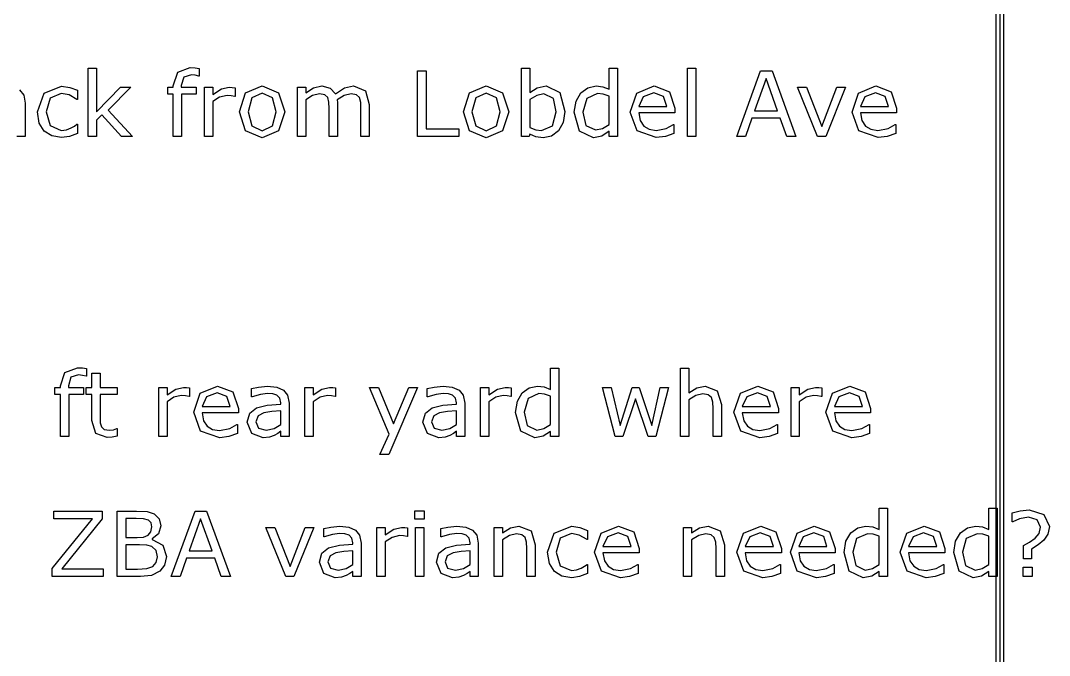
# Model space of a CAD drawing. Header units: inches. Extents: x -33163 to 19162, y -8858 to 30669.
# Drawn here: x 9143 to 10105, y 23305 to 23899 of the extents above; entities that cross this region are included whole.
import ezdxf

# ---------------------------------------------------------------- set-up
doc = ezdxf.new("R2010")
doc.units = ezdxf.units.IN
doc.layers.add('Layer 1', color=7, linetype='Continuous')
doc.layers.add('SOLID-2', color=253, linetype='Continuous')

# ---------------------------------------------------------------- blocks, each defined once
blk = doc.blocks.new('A$C0f725650')
at = {"layer": 'Layer 1', "color": 7}
for points in [[(112.21704, 118.63912), (111.763808, 118.547642), (111.393737, 118.298155), (111.14425, 117.928084), (111.052772, 117.474852), (111.052772, 72.495742), (111.14425, 72.04251), (111.393737, 71.672439), (111.763808, 71.422952), (112.21704, 71.331474), (191.59194, 71.331474), (192.045172, 71.422952), (192.415243, 71.672439), (192.66473, 72.04251), (192.756208, 72.495742), (192.756208, 117.474852), (192.66473, 117.928084), (192.415243, 118.298155), (192.045172, 118.547642), (191.59194, 118.63912), (112.21704, 118.63912)], [(112.21704, 118.533184), (191.59194, 118.533184), (192.004656, 118.45027), (192.340974, 118.223886), (192.567358, 117.887568), (192.650272, 117.474852), (192.650272, 72.495742), (192.567358, 72.083026), (192.340974, 71.746708), (192.004656, 71.520324), (191.59194, 71.43741), (112.21704, 71.43741), (111.804324, 71.520324), (111.468006, 71.746708), (111.241622, 72.083026), (111.158708, 72.495742), (111.158708, 117.474852), (111.241622, 117.887568), (111.468006, 118.223886), (111.804324, 118.45027), (112.21704, 118.533184), (112.21704, 118.533184)], [(112.21704, 118.427248), (191.59194, 118.427248), (191.964141, 118.352899), (192.266706, 118.149618), (192.469987, 117.847053), (192.544336, 117.474852), (192.544336, 72.495742), (192.469987, 72.123541), (192.266706, 71.820976), (191.964141, 71.617695), (191.59194, 71.543346), (112.21704, 71.543346), (111.844839, 71.617695), (111.542274, 71.820976), (111.338993, 72.123541), (111.264644, 72.495742), (111.264644, 117.474852), (111.338993, 117.847053), (111.542274, 118.149618), (111.844839, 118.352899), (112.21704, 118.427248), (112.21704, 118.427248)], [(169.711392, 102.129038), (169.423036, 102.129038), (168.902138, 102.697608), (168.760287, 102.562732), (168.760287, 102.129038), (168.541697, 102.129038), (168.541697, 103.938227), (168.760287, 103.938227), (168.760287, 102.777835), (169.391643, 103.427794), (169.667209, 103.427794), (169.063756, 102.827831), (169.711392, 102.129038)], [(171.47756, 103.726614), (171.465945, 103.726614), (171.371764, 103.747542), (171.269444, 103.759158), (171.064805, 103.696372), (171.00202, 103.471966), (171.00202, 103.427783), (171.396179, 103.427783), (171.396179, 103.244075), (171.008994, 103.244075), (171.008994, 102.129038), (170.790403, 102.129038), (170.790403, 103.244086), (170.64274, 103.244086), (170.64274, 103.427794), (170.790403, 103.427794), (170.790403, 103.470815), (170.905513, 103.825444), (171.238051, 103.949856), (171.369438, 103.942871), (171.47757, 103.926599), (171.47756, 103.726614)], [(178.343412, 102.129038), (177.248131, 102.129038), (177.248131, 103.860326), (177.47835, 103.860326), (177.47835, 102.333677), (178.343412, 102.333677), (178.343412, 102.129038)], [(181.144399, 102.788313), (181.09789, 102.495308), (180.974642, 102.276718), (180.79326, 102.138354), (180.575831, 102.093007), (180.38282, 102.119748), (180.220038, 102.189514), (180.206087, 102.129038), (180.001448, 102.129038), (180.001448, 103.938227), (180.220038, 103.938227), (180.220038, 103.291756), (180.415375, 103.415004), (180.647919, 103.463838), (181.010686, 103.287105), (181.144399, 102.788299), (181.144399, 102.788313)], [(182.5385, 102.129038), (182.319907, 102.129038), (182.319907, 102.265076), (182.123409, 102.138341), (181.901328, 102.092994), (181.531584, 102.272053), (181.395546, 102.768532), (181.442055, 103.062701), (181.569954, 103.282456), (181.753665, 103.41733), (181.972255, 103.463838), (182.15364, 103.441745), (182.319907, 103.37547), (182.319907, 103.938225), (182.5385, 103.938225), (182.5385, 102.129038)], [(184.608137, 102.129038), (184.389546, 102.129038), (184.389546, 103.938227), (184.608137, 103.938227), (184.608137, 102.129038)], [(187.260298, 102.129038), (187.014964, 102.129038), (186.845207, 102.611566), (186.096416, 102.611566), (185.92666, 102.129038), (185.692954, 102.129038), (186.323148, 103.860326), (186.630104, 103.860326), (187.260298, 102.129038)], [(166.870871, 102.129038), (166.653442, 102.129038)], [(166.720889, 103.359203), (166.832512, 103.22084), (166.870881, 103.010388), (166.870871, 102.129038)], [(168.252179, 102.210429), (168.044053, 102.129038), (167.835927, 102.099971), (167.577802, 102.140666), (167.376653, 102.266238), (167.245266, 102.477854), (167.198758, 102.776671), (167.373166, 103.27664), (167.835927, 103.458025), (168.054517, 103.426632), (168.252179, 103.349893), (168.252179, 103.106884), (168.240564, 103.106884), (168.033599, 103.226645), (167.826635, 103.268502), (167.532469, 103.142928), (167.425498, 102.776671), (167.530143, 102.415065), (167.826635, 102.289494), (167.961511, 102.30693), (168.084759, 102.352277), (168.174289, 102.403437), (168.240564, 102.45111), (168.252179, 102.45111), (168.252179, 102.210429)], [(172.426339, 103.189436), (172.414723, 103.189436), (172.319381, 103.205708), (172.211248, 103.211529), (172.015912, 103.166182), (171.834527, 103.051073), (171.834527, 102.129038), (171.615923, 102.129038), (171.615923, 103.427794), (171.834514, 103.427794), (171.834514, 103.235945), (172.063569, 103.383611), (172.267046, 103.427794), (172.349599, 103.424301), (172.426339, 103.41385), (172.426339, 103.189436)], [(173.739046, 102.777835), (173.576267, 102.276704), (173.140247, 102.092994), (172.701902, 102.276704), (172.540284, 102.777835), (172.701902, 103.278966), (173.140247, 103.463838), (173.576267, 103.278966), (173.739046, 102.777835), (173.739046, 102.777835)], [(175.972629, 102.129038), (175.754039, 102.129038), (175.754039, 102.868526), (175.74589, 103.030144), (175.714497, 103.154556), (175.637757, 103.230132), (175.493581, 103.255717), (175.309873, 103.209209), (175.126162, 103.092938), (175.131983, 103.030149), (175.134364, 102.960387), (175.134364, 102.129038), (174.915774, 102.129038), (174.915774, 102.868526), (174.907624, 103.031308), (174.876232, 103.155718), (174.799492, 103.230132), (174.655313, 103.255717), (174.475092, 103.211534), (174.296033, 103.098751), (174.296033, 102.129038), (174.077442, 102.129038), (174.077442, 103.427794), (174.296033, 103.427794), (174.296033, 103.283617), (174.49951, 103.416168), (174.716937, 103.463838), (174.941343, 103.408027), (175.079707, 103.253386), (175.321551, 103.413842), (175.555257, 103.463838), (175.870355, 103.333613), (175.972674, 102.97201), (175.972629, 102.129038)], [(179.663096, 102.777835), (179.500317, 102.276704), (179.064297, 102.092994), (178.625952, 102.276704), (178.464334, 102.777835), (178.625952, 103.278966), (179.064297, 103.463838), (179.500317, 103.278966), (179.663096, 102.777835), (179.663096, 102.777835)], [(184.055846, 102.755743), (183.098929, 102.755743), (183.134973, 102.546455), (183.233805, 102.401114), (183.376818, 102.317397), (183.560528, 102.289494), (183.826791, 102.341816), (184.018638, 102.446461), (184.030253, 102.446461), (184.030253, 102.208103), (183.804686, 102.1302), (183.562841, 102.098807), (183.05822, 102.273215), (182.876838, 102.770858), (183.050082, 103.27664), (183.508194, 103.463838), (183.912818, 103.310359), (184.055833, 102.874339), (184.055846, 102.755743)], [(186.77428, 102.809228), (186.470812, 103.659174), (186.166179, 102.809228), (186.77428, 102.809228)], [(188.57068, 103.427794), (188.045133, 102.129038), (187.825379, 102.129038), (187.303319, 103.427794), (187.540513, 103.427794), (187.942814, 102.394137), (188.341625, 103.427794), (188.57068, 103.427794)], [(189.922921, 102.755743), (188.966007, 102.755743), (189.002051, 102.546455), (189.10088, 102.401114), (189.243896, 102.317397), (189.427603, 102.289494), (189.693867, 102.341816), (189.885716, 102.446461), (189.897331, 102.446461), (189.897331, 102.208103), (189.671766, 102.1302), (189.429919, 102.098807), (188.925301, 102.273215), (188.743916, 102.770858), (188.917159, 103.27664), (189.375272, 103.463838), (189.779898, 103.310359), (189.922911, 102.874339), (189.922921, 102.755743)], [(173.513478, 102.777835), (173.414649, 103.152231), (173.140247, 103.275479), (172.86352, 103.152231), (172.765851, 102.777835), (172.864684, 102.406927), (173.140247, 102.281353), (173.413487, 102.405765), (173.513478, 102.777835), (173.513478, 102.777835)], [(179.437529, 102.777835), (179.338699, 103.152231), (179.064297, 103.275479), (178.78757, 103.152231), (178.689902, 102.777835), (178.788732, 102.406927), (179.064297, 102.281353), (179.337535, 102.405765), (179.437529, 102.777835), (179.437529, 102.777835)], [(180.918831, 102.782492), (180.842094, 103.134795), (180.594434, 103.255717), (180.401423, 103.21386), (180.220038, 103.108053), (180.220038, 102.363914), (180.379331, 102.305777), (180.531648, 102.289505), (180.81535, 102.408102), (180.918831, 102.782497), (180.918831, 102.782492)], [(182.319907, 102.448787), (182.319907, 103.194088), (182.161779, 103.248735), (182.009461, 103.263842), (181.723433, 103.135943), (181.621114, 102.773176), (181.700179, 102.420873), (181.953652, 102.301112), (182.142012, 102.341808), (182.319907, 102.448779), (182.319907, 102.448787)], [(183.843069, 102.923173), (183.755865, 103.189436), (183.496579, 103.283617), (183.216364, 103.180136), (183.098929, 102.923173), (183.843069, 102.923173)], [(189.710146, 102.923173), (189.622942, 103.189436), (189.363654, 103.283617), (189.083439, 103.180136), (188.966007, 102.923173), (189.710146, 102.923173)], [(168.492862, 95.789124), (168.481247, 95.789124), (168.387069, 95.810052), (168.284749, 95.821668), (168.08011, 95.758882), (168.017325, 95.534476), (168.017325, 95.490293), (168.411485, 95.490293), (168.411485, 95.306585), (168.024299, 95.306585), (168.024299, 94.191548), (167.805709, 94.191548), (167.805709, 95.306596), (167.658045, 95.306596), (167.658045, 95.490304), (167.805709, 95.490304), (167.805709, 95.533325), (167.920818, 95.887954), (168.253357, 96.012366), (168.384743, 96.005381), (168.492876, 95.989109), (168.492862, 95.789124)], [(169.305603, 94.203176), (169.170727, 94.176432), (169.041666, 94.165981), (168.739359, 94.272952), (168.635878, 94.615952), (168.635878, 95.306609), (168.488211, 95.306609), (168.488211, 95.490317), (168.635878, 95.490317), (168.635878, 95.863551), (168.854468, 95.863551), (168.854468, 95.490317), (169.305603, 95.490317), (169.305603, 95.306609), (168.854468, 95.306609), (168.854468, 94.714785), (168.859125, 94.554328), (168.891679, 94.44736), (168.961444, 94.378759), (169.098644, 94.35783), (169.210263, 94.372938), (169.29398, 94.39968), (169.305595, 94.39968), (169.305603, 94.203176)], [(180.987432, 94.191548), (180.768842, 94.191548), (180.768842, 94.327586), (180.572341, 94.200851), (180.350263, 94.155504), (179.980519, 94.334563), (179.844481, 94.831042), (179.89099, 95.125211), (180.018889, 95.344966), (180.202597, 95.47984), (180.42119, 95.526348), (180.602572, 95.504255), (180.768842, 95.43798), (180.768842, 96.000735), (180.987432, 96.000735), (180.987432, 94.191548)], [(185.289491, 94.191548), (185.0709, 94.191548), (185.0709, 94.931036), (185.060423, 95.098467), (185.022056, 95.221715), (184.938339, 95.293806), (184.796488, 95.318227), (184.60929, 95.274044), (184.422093, 95.161261), (184.422093, 94.191548), (184.203502, 94.191548), (184.203502, 96.000737), (184.422093, 96.000737), (184.422093, 95.346127), (184.633706, 95.478678), (184.858112, 95.526348), (185.179022, 95.399613), (185.28948, 95.03452), (185.289491, 94.191548)], [(172.510053, 94.818253), (171.553138, 94.818253), (171.589182, 94.608965), (171.688012, 94.463624), (171.831027, 94.379907), (172.014735, 94.352004), (172.280998, 94.404326), (172.472847, 94.508971), (172.484462, 94.508971), (172.484462, 94.270613), (172.258897, 94.19271), (172.01705, 94.161317), (171.512432, 94.335725), (171.331047, 94.833368), (171.504291, 95.33915), (171.962403, 95.526348), (172.36703, 95.372869), (172.510042, 94.936849), (172.510053, 94.818253)], [(173.850668, 94.191548), (173.633239, 94.191548), (173.633239, 94.329912), (173.554174, 94.274101), (173.458831, 94.218289), (173.333258, 94.174107), (173.166988, 94.155507), (172.869333, 94.271778), (172.747249, 94.568272), (172.810034, 94.806629), (172.991419, 94.950806), (173.276285, 95.021733), (173.633239, 95.049636), (173.633239, 95.083357), (173.606498, 95.206605), (173.532084, 95.283342), (173.420462, 95.319389), (173.284424, 95.328702), (173.092574, 95.305445), (172.873984, 95.240334), (172.862369, 95.240334), (172.862369, 95.462412), (173.047241, 95.500781), (173.285598, 95.52171), (173.523956, 95.498453), (173.700687, 95.421713), (173.812309, 95.28335), (173.850679, 95.072898), (173.850668, 94.191548)], [(178.496891, 94.191548), (178.279462, 94.191548), (178.279462, 94.329912), (178.200397, 94.274101), (178.105054, 94.218289), (177.979481, 94.174107), (177.813211, 94.155507), (177.515556, 94.271778), (177.393472, 94.568272), (177.456257, 94.806629), (177.637642, 94.950806), (177.922508, 95.021733), (178.279462, 95.049636), (178.279462, 95.083357), (178.252718, 95.206605), (178.178304, 95.283342), (178.066685, 95.319389), (177.930647, 95.328702), (177.738797, 95.305445), (177.520207, 95.240334), (177.508592, 95.240334), (177.508592, 95.462412), (177.693464, 95.500781), (177.931821, 95.52171), (178.170179, 95.498453), (178.346912, 95.421713), (178.458535, 95.28335), (178.496904, 95.072898), (178.496891, 94.191548)], [(186.797535, 94.818253), (185.84062, 94.818253), (185.876664, 94.608965), (185.975494, 94.463624), (186.118509, 94.379907), (186.302217, 94.352004), (186.56848, 94.404326), (186.760329, 94.508971), (186.771944, 94.508971), (186.771944, 94.270613), (186.546379, 94.19271), (186.304532, 94.161317), (185.799914, 94.335725), (185.618529, 94.833368), (185.791773, 95.33915), (186.249885, 95.526348), (186.654512, 95.372869), (186.797524, 94.936849), (186.797535, 94.818253)], [(189.232267, 94.818253), (188.27535, 94.818253), (188.311394, 94.608965), (188.410226, 94.463624), (188.553241, 94.379907), (188.736949, 94.352004), (189.003212, 94.404326), (189.195061, 94.508971), (189.206677, 94.508971), (189.206677, 94.270613), (188.981109, 94.19271), (188.739264, 94.161317), (188.234646, 94.335725), (188.053261, 94.833368), (188.226505, 95.33915), (188.684617, 95.526348), (189.089244, 95.372869), (189.232257, 94.936849), (189.232267, 94.818253)], [(171.217112, 95.251946), (171.205497, 95.251946), (171.110155, 95.268218), (171.002022, 95.274039), (170.806686, 95.228692), (170.625301, 95.113583), (170.625301, 94.191548), (170.40671, 94.191548), (170.40671, 95.490304), (170.625301, 95.490304), (170.625301, 95.298455), (170.854356, 95.446121), (171.057831, 95.490304), (171.140386, 95.486811), (171.217125, 95.47636), (171.217112, 95.251946)], [(172.297278, 94.985683), (172.210074, 95.251946), (171.950785, 95.346127), (171.67057, 95.242646), (171.553138, 94.985683), (172.297278, 94.985683)], [(175.081987, 95.251946), (175.070372, 95.251946), (174.97503, 95.268218), (174.866897, 95.274039), (174.671561, 95.228692), (174.490176, 95.113583), (174.490176, 94.191548), (174.271585, 94.191548), (174.271585, 95.490304), (174.490176, 95.490304), (174.490176, 95.298455), (174.719231, 95.446121), (174.922708, 95.490304), (175.005261, 95.486811), (175.082, 95.47636), (175.081987, 95.251946)], [(177.248131, 95.490304), (176.490037, 93.712507), (176.256331, 93.712507), (176.498178, 94.254334), (175.980768, 95.490304), (176.217961, 95.490304), (176.616775, 94.527574), (177.019076, 95.490304), (177.248131, 95.490304)], [(179.728208, 95.251946), (179.716592, 95.251946), (179.62125, 95.268218), (179.513118, 95.274039), (179.317779, 95.228692), (179.136396, 95.113583), (179.136396, 94.191548), (178.917806, 94.191548), (178.917806, 95.490304), (179.136396, 95.490304), (179.136396, 95.298455), (179.365451, 95.446121), (179.568926, 95.490304), (179.651481, 95.486811), (179.728218, 95.47636), (179.728208, 95.251946)], [(180.768842, 94.511297), (180.768842, 95.256598), (180.610711, 95.311245), (180.458396, 95.326352), (180.172368, 95.198453), (180.070049, 94.835686), (180.149112, 94.483383), (180.402585, 94.363622), (180.590947, 94.404318), (180.768842, 94.511289), (180.768842, 94.511297)], [(183.888415, 95.490304), (183.550064, 94.191548), (183.347751, 94.191548), (183.014051, 95.192648), (182.682676, 94.191548), (182.481524, 94.191548), (182.139686, 95.490304), (182.367579, 95.490304), (182.605937, 94.484553), (182.930334, 95.490304), (183.110557, 95.490304), (183.443093, 94.484553), (183.668661, 95.490304), (183.888415, 95.490304)], [(186.58476, 94.985683), (186.497556, 95.251946), (186.238267, 95.346127), (185.958052, 95.242646), (185.84062, 94.985683), (186.58476, 94.985683)], [(187.939324, 95.251946), (187.927709, 95.251946), (187.832366, 95.268218), (187.724234, 95.274039), (187.528895, 95.228692), (187.347513, 95.113583), (187.347513, 94.191548), (187.128922, 94.191548), (187.128922, 95.490304), (187.347513, 95.490304), (187.347513, 95.298455), (187.576568, 95.446121), (187.780042, 95.490304), (187.862598, 95.486811), (187.939335, 95.47636), (187.939324, 95.251946)], [(189.019489, 94.985683), (188.932286, 95.251946), (188.672999, 95.346127), (188.392785, 95.242646), (188.27535, 94.985683), (189.019489, 94.985683)], [(173.633239, 94.511297), (173.633239, 94.872902), (173.397207, 94.855466), (173.183268, 94.821748), (173.03095, 94.738031), (172.972816, 94.58339), (173.040253, 94.414795), (173.246054, 94.358984), (173.456506, 94.403167), (173.633239, 94.511302), (173.633239, 94.511297)], [(178.279462, 94.511297), (178.279462, 94.872902), (178.04343, 94.855466), (177.829489, 94.821748), (177.677173, 94.738031), (177.619037, 94.58339), (177.686476, 94.414795), (177.892277, 94.358984), (178.102729, 94.403167), (178.279462, 94.511302), (178.279462, 94.511297)], [(189.677589, 90.487386), (189.458999, 90.487386), (189.458999, 90.623424), (189.262498, 90.496689), (189.040421, 90.451342), (188.670674, 90.630401), (188.534636, 91.12688), (188.581147, 91.421049), (188.709044, 91.640804), (188.892754, 91.775678), (189.111345, 91.822186), (189.29273, 91.800093), (189.458999, 91.733818), (189.458999, 92.296573), (189.677589, 92.296573), (189.677589, 90.487386)], [(192.579734, 90.487386), (192.361144, 90.487386), (192.361144, 90.623424), (192.164643, 90.496689), (191.942565, 90.451342), (191.572819, 90.630401), (191.436781, 91.12688), (191.483292, 91.421049), (191.611188, 91.640804), (191.794899, 91.775678), (192.01349, 91.822186), (192.194874, 91.800093), (192.361144, 91.733818), (192.361144, 92.296573), (192.579734, 92.296573), (192.579734, 90.487386)], [(193.963368, 91.811722), (193.922673, 91.608247), (193.815705, 91.45128), (193.665712, 91.326868), (193.485492, 91.214084), (193.485492, 90.952473), (193.277365, 90.952473), (193.277365, 91.307101), (193.440145, 91.401282), (193.584321, 91.504763), (193.688967, 91.629175), (193.726175, 91.79428), (193.636645, 91.989617), (193.407588, 92.054731), (193.169233, 92.015197), (192.9925, 91.93497), (192.980884, 91.93497), (192.980884, 92.172166), (193.186685, 92.227974), (193.423881, 92.25356), (193.818041, 92.131476), (193.963382, 91.811727), (193.963368, 91.811722)], [(168.938182, 90.487386), (167.587105, 90.487386), (167.587105, 90.701325), (168.648667, 92.014035), (167.626636, 92.014035), (167.626636, 92.218674), (168.912602, 92.218674), (168.912602, 92.010548), (167.840578, 90.692025), (168.938182, 90.692025), (168.938182, 90.487386)], [(170.610172, 91.019912), (170.561338, 90.792019), (170.429951, 90.629237), (170.214848, 90.519943), (169.918354, 90.487386), (169.304439, 90.487386), (169.304439, 92.218674), (169.817198, 92.218674), (170.100903, 92.204731), (170.281123, 92.146597), (170.419487, 92.017533), (170.462506, 91.830335), (170.39972, 91.619883), (170.232289, 91.48152), (170.232289, 91.472206), (170.509017, 91.317565), (170.610172, 91.01991), (170.610172, 91.019912)], [(170.222987, 91.800096), (170.202058, 91.905903), (170.134621, 91.975665), (170.00207, 92.014035), (169.80906, 92.022184), (169.534658, 92.022184), (169.534658, 91.522215), (169.832314, 91.522215), (170.004396, 91.532693), (170.122993, 91.579201), (170.199732, 91.668731), (170.222989, 91.80012), (170.222987, 91.800096)], [(172.301926, 90.487386), (172.056594, 90.487386), (171.886838, 90.969914), (171.138047, 90.969914), (170.96829, 90.487386), (170.734584, 90.487386), (171.364776, 92.218674), (171.671735, 92.218674), (172.301926, 90.487386)], [(171.815911, 91.167576), (171.512442, 92.017522), (171.20781, 91.167576), (171.815911, 91.167576)], [(177.428352, 92.003571), (177.181856, 92.003571), (177.181856, 92.2303), (177.428352, 92.2303), (177.428352, 92.003571)], [(174.507604, 91.786142), (173.982055, 90.487386), (173.7623, 90.487386), (173.240241, 91.786142), (173.477434, 91.786142), (173.879735, 90.752485), (174.278549, 91.786142), (174.507604, 91.786142)], [(175.756364, 90.487386), (175.538935, 90.487386), (175.538935, 90.62575), (175.45987, 90.569939), (175.364528, 90.514127), (175.238954, 90.469945), (175.072685, 90.451345), (174.775029, 90.567616), (174.652945, 90.86411), (174.71573, 91.102467), (174.897115, 91.246644), (175.181981, 91.317571), (175.538935, 91.345474), (175.538935, 91.379195), (175.512191, 91.502443), (175.437777, 91.57918), (175.326158, 91.615227), (175.19012, 91.62454), (174.998271, 91.601283), (174.77968, 91.536172), (174.768065, 91.536172), (174.768065, 91.75825), (174.952937, 91.796619), (175.191294, 91.817548), (175.429652, 91.794291), (175.606385, 91.717551), (175.718008, 91.579188), (175.756378, 91.368736), (175.756364, 90.487386)], [(176.987681, 91.547784), (176.976066, 91.547784), (176.880723, 91.564056), (176.772591, 91.569877), (176.577252, 91.52453), (176.395869, 91.409421), (176.395869, 90.487386), (176.177279, 90.487386), (176.177279, 91.786142), (176.395869, 91.786142), (176.395869, 91.594293), (176.624924, 91.741959), (176.828399, 91.786142), (176.910954, 91.782649), (176.987691, 91.772198), (176.987681, 91.547784)], [(177.4144, 90.487386), (177.19581, 90.487386), (177.19581, 91.786142), (177.4144, 91.786142), (177.4144, 90.487386)], [(178.856171, 90.487386), (178.638742, 90.487386), (178.638742, 90.62575), (178.559677, 90.569939), (178.464334, 90.514127), (178.338761, 90.469945), (178.172491, 90.451345), (177.874835, 90.567616), (177.752752, 90.86411), (177.815537, 91.102467), (177.996922, 91.246644), (178.281788, 91.317571), (178.638742, 91.345474), (178.638742, 91.379195), (178.611998, 91.502443), (178.537584, 91.57918), (178.425964, 91.615227), (178.289926, 91.62454), (178.098077, 91.601283), (177.879487, 91.536172), (177.867845, 91.536172), (177.867845, 91.75825), (178.052717, 91.796619), (178.291075, 91.817548), (178.529432, 91.794291), (178.706166, 91.717551), (178.817788, 91.579188), (178.856158, 91.368736), (178.856171, 90.487386)], [(180.363053, 90.487386), (180.144463, 90.487386), (180.144463, 91.226874), (180.134012, 91.394305), (180.095642, 91.517553), (180.011925, 91.589644), (179.870074, 91.614065), (179.682877, 91.569882), (179.495679, 91.457099), (179.495679, 90.487386), (179.277088, 90.487386), (179.277088, 91.786142), (179.495679, 91.786142), (179.495679, 91.641965), (179.707292, 91.774516), (179.931698, 91.822186), (180.252608, 91.695451), (180.363067, 91.330358), (180.363053, 90.487386)], [(181.744362, 90.568777), (181.536236, 90.487386), (181.328109, 90.458319), (181.069985, 90.499014), (180.868836, 90.624586), (180.737449, 90.836202), (180.69094, 91.135019), (180.865348, 91.634988), (181.328109, 91.816373), (181.5467, 91.78498), (181.744362, 91.708241), (181.744362, 91.465232), (181.732747, 91.465232), (181.525782, 91.584993), (181.318817, 91.62685), (181.024651, 91.501276), (180.91768, 91.135019), (181.022325, 90.773413), (181.318817, 90.647842), (181.453694, 90.665278), (181.576942, 90.710625), (181.666471, 90.761785), (181.732747, 90.809458), (181.744362, 90.809458), (181.744362, 90.568777)], [(183.111719, 91.114091), (182.154801, 91.114091), (182.190846, 90.904803), (182.289678, 90.759462), (182.43269, 90.675745), (182.616401, 90.647842), (182.882664, 90.700164), (183.074513, 90.804809), (183.086128, 90.804809), (183.086128, 90.566451), (182.860561, 90.488548), (182.618716, 90.457155), (182.114095, 90.631563), (181.932713, 91.129206), (182.105957, 91.634988), (182.564069, 91.822186), (182.968693, 91.668707), (183.111708, 91.232687), (183.111719, 91.114091)], [(185.366231, 90.487386), (185.147637, 90.487386), (185.147637, 91.226874), (185.137186, 91.394305), (185.098817, 91.517553), (185.015102, 91.589644), (184.873252, 91.614065), (184.686054, 91.569882), (184.498856, 91.457099), (184.498856, 90.487386), (184.280263, 90.487386), (184.280263, 91.786142), (184.498856, 91.786142), (184.498856, 91.641965), (184.71047, 91.774516), (184.934876, 91.822186), (185.255786, 91.695451), (185.366244, 91.330358), (185.366231, 90.487386)], [(186.874274, 91.114091), (185.917357, 91.114091), (185.953401, 90.904803), (186.052233, 90.759462), (186.195248, 90.675745), (186.378956, 90.647842), (186.64522, 90.700164), (186.837069, 90.804809), (186.848684, 90.804809), (186.848684, 90.566451), (186.623116, 90.488548), (186.381272, 90.457155), (185.876654, 90.631563), (185.695269, 91.129206), (185.868512, 91.634988), (186.326625, 91.822186), (186.731251, 91.668707), (186.874264, 91.232687), (186.874274, 91.114091)], [(188.292791, 91.114091), (187.335874, 91.114091), (187.371918, 90.904803), (187.47075, 90.759462), (187.613765, 90.675745), (187.797473, 90.647842), (188.063736, 90.700164), (188.255585, 90.804809), (188.267201, 90.804809), (188.267201, 90.566451), (188.041633, 90.488548), (187.799788, 90.457155), (187.295168, 90.631563), (187.113785, 91.129206), (187.287029, 91.634988), (187.745141, 91.822186), (188.149765, 91.668707), (188.29278, 91.232687), (188.292791, 91.114091)], [(191.194936, 91.114091), (190.238019, 91.114091), (190.274063, 90.904803), (190.372895, 90.759462), (190.51591, 90.675745), (190.699618, 90.647842), (190.965881, 90.700164), (191.15773, 90.804809), (191.169345, 90.804809), (191.169345, 90.566451), (190.943778, 90.488548), (190.701933, 90.457155), (190.197312, 90.631563), (190.01593, 91.129206), (190.189174, 91.634988), (190.647286, 91.822186), (191.05191, 91.668707), (191.194925, 91.232687), (191.194936, 91.114091)], [(182.898941, 91.281521), (182.811737, 91.547784), (182.552451, 91.641965), (182.272237, 91.538484), (182.154801, 91.281521), (182.898941, 91.281521)], [(186.661497, 91.281521), (186.574293, 91.547784), (186.315007, 91.641965), (186.034792, 91.538484), (185.917357, 91.281521), (186.661497, 91.281521)], [(188.080013, 91.281521), (187.99281, 91.547784), (187.733523, 91.641965), (187.453309, 91.538484), (187.335874, 91.281521), (188.080013, 91.281521)], [(189.458999, 90.807135), (189.458999, 91.552436), (189.300868, 91.607083), (189.148553, 91.62219), (188.862523, 91.494291), (188.760203, 91.131524), (188.839269, 90.779221), (189.092742, 90.65946), (189.281101, 90.700156), (189.458999, 90.807127), (189.458999, 90.807135)], [(190.982158, 91.281521), (190.894954, 91.547784), (190.635668, 91.641965), (190.355454, 91.538484), (190.238019, 91.281521), (190.982158, 91.281521)], [(192.361144, 90.807135), (192.361144, 91.552436), (192.203013, 91.607083), (192.050698, 91.62219), (191.764668, 91.494291), (191.662348, 91.131524), (191.741414, 90.779221), (191.994887, 90.65946), (192.183246, 90.700156), (192.361144, 90.807127), (192.361144, 90.807135)], [(170.370653, 91.010609), (170.339258, 91.176879), (170.225312, 91.281521), (170.089274, 91.31873), (169.896264, 91.328043), (169.534658, 91.328043), (169.534658, 90.683897), (169.839291, 90.683897), (170.086949, 90.699005), (170.245079, 90.757142), (170.340422, 90.860623), (170.370653, 91.010615), (170.370653, 91.010609)], [(175.538935, 90.807135), (175.538935, 91.16874), (175.302903, 91.151304), (175.088962, 91.117586), (174.936647, 91.033869), (174.87851, 90.879228), (174.945949, 90.710633), (175.15175, 90.654822), (175.362202, 90.699005), (175.538935, 90.80714), (175.538935, 90.807135)], [(178.638742, 90.807135), (178.638742, 91.16874), (178.40271, 91.151304), (178.188771, 91.117586), (178.036453, 91.033869), (177.978317, 90.879228), (178.045756, 90.710633), (178.251557, 90.654822), (178.462009, 90.699005), (178.638742, 90.80714), (178.638742, 90.807135)], [(193.504095, 90.487386), (193.266901, 90.487386), (193.266901, 90.732721), (193.504095, 90.732721), (193.504095, 90.487386)]]:
    blk.add_lwpolyline(points, dxfattribs=at)

msp = doc.modelspace()

# ---------------------------------------------------------------- block references
at = {"layer": 'SOLID-2', "xscale": 35.3548193792485, "yscale": 35.3548193792485, "zscale": 35.3548193792485}
msp.add_blockref('A$C0f725650', (3247.20147, 20180.01122), dxfattribs=at)

doc.saveas('drawing.dxf')
